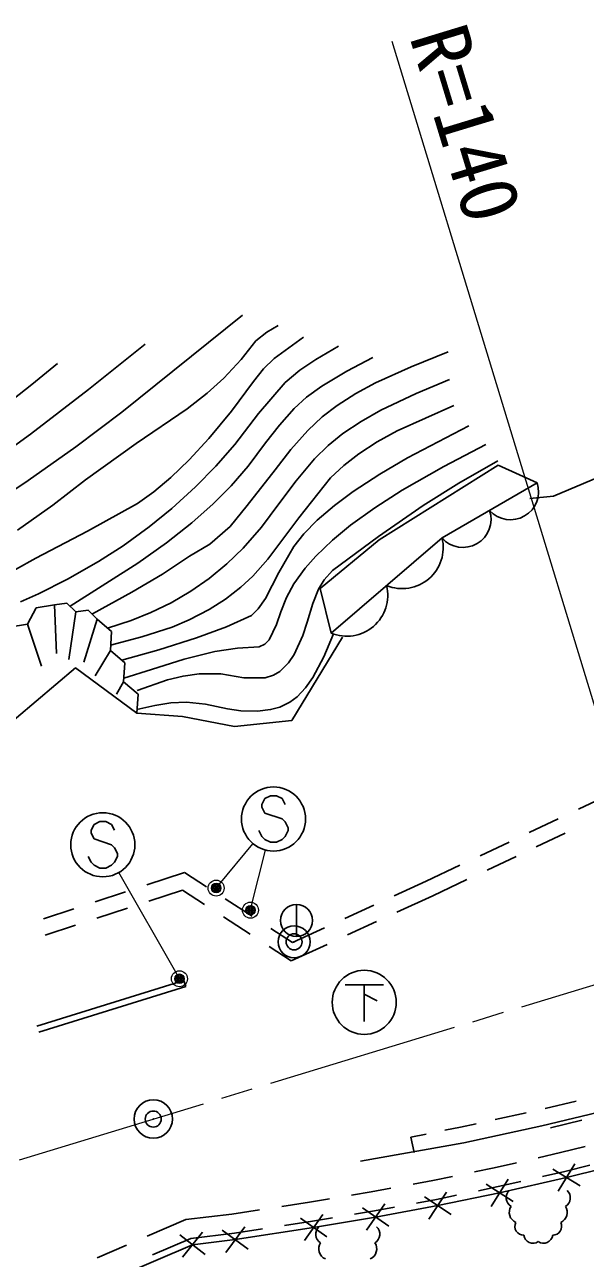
# Model space of a CAD drawing. Units: millimetres at full size, sheet at 1:1000; details may follow other scales. Extents: x 40000 to 680000, y 20000 to 380000.
# Drawn here: x 162839 to 180348, y 274768 to 313276 of the extents above; entities that cross this region are included whole.
import ezdxf
from ezdxf.enums import TextEntityAlignment as Align

# ---------------------------------------------------------------- set-up
doc = ezdxf.new("R2010")
doc.units = ezdxf.units.MM
doc.header["$LTSCALE"] = 1000
doc.header["$PDMODE"] = 32
doc.header["$PDSIZE"] = 500
doc.linetypes.add('CHAIN', pattern=[18.5, 12, -1.5, 3.5, -1.5])
for name, color, linetype, lineweight in [('M-BGD', 7, 'Continuous', 25), ('M-BGD-EXST', 7, 'Continuous', 25), ('M-BMK', 2, 'CHAIN', 13), ('M-BMK-SRVR', 3, 'Continuous', 25), ('M-STR-HTXT', 7, 'Continuous', 13), ('M-STR-STRC', 7, 'Continuous', 25)]:
    doc.layers.add(name, color=color, linetype=linetype, lineweight=lineweight)
doc.styles.add('ＭＳ ゴシック', font='')
doc.styles.get('ＭＳ ゴシック').set_extended_font_data('MS Gothic')

msp = doc.modelspace()

# ---------------------------------------------------------------- linework, layer by layer
at = {"layer": 'M-BGD'}
for p, q in [((179355, 298560), (183397, 300259)), ((177631, 299522), (173907, 297193)), ((178845, 298977), (177631, 299522)), ((179355, 298560), (178619, 298489)), ((173907, 297193), (172065, 295674)), ((172065, 295674), (172411, 294284)), ((162927, 294561), (163197, 295073)), ((163197, 295073), (163770, 295164)), ((163770, 295164), (164157, 295220)), ((163770, 295164), (163837, 293647)), ((164157, 295220), (164435, 294944)), ((164435, 294944), (164822, 295000)), ((164822, 295000), (165100, 294723)), ((164435, 294944), (164216, 293456)), ((165100, 294723), (164682, 293376)), ((165100, 294723), (165552, 294338)), ((162354, 294470), (162927, 294561)), ((162927, 294561), (163369, 293253)), ((165552, 294338), (165515, 293744)), ((171178, 291560), (172770, 294161)), ((165515, 293744), (165041, 292951)), ((165515, 293744), (165967, 293359)), ((160878, 290207), (164429, 293200)), ((164429, 293200), (166345, 291787)), ((165967, 293359), (165930, 292766)), ((165930, 292766), (165702, 292380)), ((165930, 292766), (166382, 292380)), ((166382, 292380), (166345, 291787)), ((166345, 291787), (167771, 291682)), ((167771, 291682), (169390, 291371)), ((169390, 291371), (171178, 291560)), ((181041, 289210), (180136, 288784)), ((179503, 288486), (178598, 288060)), ((177965, 287762), (177060, 287336)), ((179722, 288037), (178818, 287611)), ((178184, 287312), (177280, 286886)), ((176427, 287037), (175374, 286541)), ((167835, 286807), (166659, 286423)), ((168514, 286368), (167835, 286807)), ((175374, 286541), (174381, 286084)), ((176646, 286588), (175585, 286088)), ((165993, 286206), (165043, 285896)), ((167764, 286258), (166712, 285915)), ((168458, 285808), (167764, 286258)), ((169941, 285444), (169102, 285987)), ((171329, 285812), (171329, 284812)), ((173745, 285791), (172837, 285373)), ((175585, 286088), (174466, 285573)), ((164377, 285679), (163426, 285369)), ((166046, 285698), (165096, 285387)), ((169885, 284884), (169046, 285428)), ((164430, 285170), (163480, 284860)), ((171208, 284624), (170529, 285063)), ((172201, 285081), (171208, 284624)), ((173830, 285280), (172922, 284862)), ((171167, 284054), (170473, 284504)), ((172286, 284569), (171167, 284054)), ((163223, 282015), (167815, 283440)), ((167875, 283249), (167815, 283440)), ((163282, 281824), (167875, 283249)), ((180063, 279675), (179091, 279440)), ((178505, 279308), (177528, 279097)), ((176453, 278864), (175963, 278764)), ((176942, 278970), (176453, 278864)), ((176558, 278375), (178990, 278902)), ((180234, 279079), (179262, 278844)), ((175375, 278644), (174904, 278549)), ((174904, 278549), (174998, 278070)), ((173329, 277799), (176558, 278375)), ((178879, 277908), (179573, 278067)), ((179573, 278067), (180341, 278257)), ((177502, 277594), (178197, 277752)), ((180017, 277716), (179500, 276860)), ((179712, 277483), (180484, 277674)), ((175585, 277198), (176201, 277325)), ((176886, 277467), (177502, 277594)), ((179012, 277323), (179712, 277483)), ((179330, 277546), (180187, 277030)), ((173661, 276844), (174279, 276958)), ((174967, 277085), (175585, 277198)), ((177007, 276879), (177630, 277007)), ((177249, 277078), (178095, 276546)), ((177938, 277235), (177406, 276389)), ((177630, 277007), (178330, 277167)), ((170867, 276386), (171736, 276520)), ((171736, 276520), (172354, 276624)), ((173044, 276740), (173661, 276844)), ((175077, 276495), (175700, 276609)), ((175321, 276688), (176156, 276138)), ((176013, 276831), (175463, 275995)), ((175700, 276609), (176322, 276738)), ((167872, 275975), (169306, 276145)), ((169306, 276145), (170175, 276279)), ((172154, 276138), (171574, 275323)), ((173144, 276149), (173766, 276253)), ((173388, 276340), (174212, 275773)), ((174084, 276468), (173516, 275645)), ((173766, 276253), (174388, 276368)), ((167872, 275975), (166663, 275455)), ((169710, 275756), (169119, 274949)), ((170956, 275793), (171832, 275928)), ((171457, 276021), (172271, 275441)), ((171832, 275928), (172454, 276033)), ((168029, 275389), (166831, 274874)), ((167689, 275503), (168474, 274884)), ((168391, 275587), (167772, 274801)), ((168029, 275389), (169387, 275550)), ((169011, 275648), (169818, 275057)), ((169387, 275550), (170264, 275686)), ((166020, 275179), (165101, 274785))]:
    msp.add_line(p, q, dxfattribs=at)
for points in [[(169646, 304211), (165874, 301182), (164436, 300100), (162948, 299048), (161921, 298366), (160777, 297675), (160411, 297505), (159943, 297354), (159568, 297296), (159174, 297294), (158270, 297396), (157353, 297438), (156870, 297371), (156394, 297250), (155739, 297010), (155090, 296717), (153674, 296047)], [(170751, 303882), (170403, 303674), (170063, 303404), (169598, 302825), (169059, 302240), (168541, 301776), (167909, 301287), (166323, 300207), (164741, 299067), (163715, 298277), (162615, 297500)], [(162551, 296269), (163187, 296627), (164804, 297463), (166360, 298327), (166871, 298693), (167404, 299143), (167981, 299696), (168594, 300359), (169297, 301217), (169990, 302142), (170303, 302532), (170629, 302859), (171552, 303522)], [(166604, 303306), (164836, 301887), (163022, 300496), (161875, 299675), (160597, 298825), (160102, 298520), (159466, 298205), (159089, 298094), (158745, 298055), (157745, 298145), (156851, 298168), (156368, 298091), (155894, 297960), (155240, 297710), (154500, 297362), (153576, 296903), (152637, 296500), (151633, 296216), (150502, 295834), (149679, 295469), (148781, 295014), (147942, 294558)], [(162704, 295265), (163267, 295508), (164175, 295964), (165148, 296517), (165914, 297011), (166731, 297602), (167433, 298172), (168176, 298847), (168807, 299493), (169402, 300174), (170142, 301138), (170976, 302111), (171436, 302488), (171935, 302824), (172639, 303242)], [(176063, 303060), (174911, 302600), (173798, 302095), (173181, 301762), (172597, 301389), (172129, 301031), (171678, 300613), (171155, 300016), (170667, 299378), (169788, 298265)], [(161818, 301065), (163063, 302045), (163868, 302697)], [(173707, 302892), (172898, 302464), (172123, 301996), (171644, 301644), (171255, 301294), (170793, 300776), (170364, 300219), (169817, 299497), (169287, 298883), (168727, 298318), (168057, 297722), (167272, 297104), (166369, 296464), (164260, 295124)], [(176109, 302197), (175062, 301759), (173958, 301238), (173349, 300894), (172776, 300510), (172319, 300142), (171893, 299724), (171321, 299041), (170780, 298317), (170231, 297591), (169663, 296935), (169153, 296443), (168605, 295993), (168024, 295589), (167414, 295231), (166780, 294923), (166162, 294678), (165426, 294443)], [(165524, 293906), (166494, 294164), (167445, 294474), (167981, 294696), (168605, 295019), (169114, 295344), (169590, 295713), (169969, 296065), (170438, 296588), (171401, 297885), (172395, 299128), (172806, 299519), (173270, 299882), (173851, 300258), (174467, 300595), (176237, 301392)], [(165869, 293442), (167028, 293758), (168205, 294136), (169144, 294480), (169927, 294829), (170135, 295042), (170363, 295366), (170774, 296180), (171241, 296987), (171553, 297379), (171974, 297811), (172512, 298272), (173093, 298700), (173935, 299250), (174800, 299753), (176712, 300752)], [(177239, 300172), (175927, 299485), (174626, 298746), (173771, 298199), (173013, 297652), (172449, 297189), (171929, 296688), (171595, 296307), (171249, 295822), (171015, 295394), (170838, 294948), (170706, 294555), (170475, 294074), (170340, 293935), (170159, 293852), (169481, 293812), (168782, 293714), (167823, 293468), (166796, 293151), (165940, 292873)], [(177611, 299663), (176394, 298960), (175289, 298264), (173884, 297303), (172451, 296242), (172197, 295943), (172020, 295653), (171837, 295207), (171663, 294625), (171525, 294208), (171251, 293616), (171079, 293358), (170808, 293084), (170615, 292967), (170355, 292888), (169681, 292892)], [(172411, 294284), (175874, 297254), (178845, 298977)], [(167983, 296683), (168618, 297064), (169255, 297613), (169788, 298265)], [(167983, 296683), (167145, 296129), (166185, 295562), (164962, 294889)], [(172482, 294260), (172183, 293548), (171842, 292895), (171613, 292571), (171347, 292296), (171121, 292130), (170804, 291977), (170519, 291897), (170115, 291845), (169595, 291858), (169169, 291922), (168483, 292068), (167894, 292133), (167402, 292105), (166905, 292023), (166345, 291899)], [(168285, 293011), (167786, 292943), (167302, 292822), (166348, 292490)], [(168285, 293011), (168961, 293013), (169681, 292892)], [(163505, 273232), (168081, 275194), (169415, 275352), (171864, 275731), (173800, 276056), (175738, 276413), (177672, 276812), (179759, 277288), (181984, 277840), (183896, 278331), (185789, 278837), (187708, 279377), (189582, 279941), (194289, 281537)], [(187929, 281259), (184977, 280410), (181985, 279626), (178990, 278902)]]:
    msp.add_lwpolyline(points, dxfattribs=at)
for centre in [(171329, 285312), (171253, 284647)]:
    msp.add_circle(centre, 500, dxfattribs=at)
for centre, radius, start, end in [((178013, 298699), 877, 221.7382, 18.4893), ((176528, 297837), 877, 221.7382, 18.4893), ((174631, 296951), 1279, 247.5339, 13.6946), ((172900, 295466), 1279, 247.5339, 13.6946), ((178194, 276658), 316, 132.9454, 238.4758), ((179564, 276658), 316, 301.5242, 47.0546), ((178314, 276202), 341, 146.7295, 246.669), ((179444, 276202), 341, 293.331, 33.2705), ((172244, 275520), 316, 132.9454, 238.4758), ((173614, 275520), 316, 301.5242, 47.0546), ((178424, 275764), 275, 152.9691, 271.0416), ((179334, 275764), 275, 268.9584, 27.0309), ((178716, 275528), 290, 187.797, 304.278), ((179044, 275524), 287, 234.9263, 352.9987), ((172364, 275064), 341, 146.7295, 246.669), ((173494, 275064), 341, 293.331, 33.2705)]:
    msp.add_arc(centre, radius, start, end, dxfattribs=at)
msp.add_point((171253, 284647), dxfattribs=at)
at = {"layer": 'M-BGD-EXST'}
for p, q in [((172844, 283309), (174044, 283309)), ((173444, 283309), (173444, 282159)), ((173444, 283009), (173844, 282809))]:
    msp.add_line(p, q, dxfattribs=at)
msp.add_circle((173444, 282759), 1000, dxfattribs=at)
at = {"layer": 'M-BMK'}
for p, q in [((178368, 282621), (183059, 284050)), ((176837, 282155), (177794, 282447)), ((170523, 280233), (176263, 281981)), ((168993, 279766), (169949, 280058)), ((162679, 277844), (168419, 279592))]:
    msp.add_line(p, q, dxfattribs=at)
at = {"layer": 'M-BMK-SRVR'}
msp.add_circle((166856, 279116), 600, dxfattribs=at)
msp.add_point((166856, 279116), dxfattribs=at)
at = {"layer": 'M-STR-HTXT'}
for p, q in [((183059, 284050), (174319, 312749)), ((168914, 286441), (169965, 287706)), ((169928, 285781), (170364, 287509)), ((167599, 283625), (165777, 286808))]:
    msp.add_line(p, q, dxfattribs=at)
for centre, radius in [((168819, 286326), 150), ((168819, 286326), 120), ((168819, 286326), 90), ((168819, 286326), 60), ((168819, 286326), 30), ((168819, 286326), 20), ((169891, 285636), 150), ((169891, 285636), 120), ((169891, 285636), 90), ((169891, 285636), 60), ((169891, 285636), 30), ((169891, 285636), 20), ((167674, 283494), 150), ((167674, 283494), 120), ((167674, 283494), 90), ((167674, 283494), 60), ((167674, 283494), 30), ((167674, 283494), 20)]:
    msp.add_circle(centre, radius, dxfattribs=at)
for p in [(168819, 286326), (169891, 285636), (167674, 283494)]:
    msp.add_point(p, dxfattribs=at)
at = {"layer": 'M-STR-STRC'}
for p, q in [((170519, 289209), (170337, 289118)), ((170701, 289209), (170519, 289209)), ((170883, 289118), (170701, 289209)), ((170337, 289118), (170246, 288937)), ((170246, 288937), (170246, 288846)), ((170246, 288846), (170337, 288664)), ((170974, 288937), (170883, 289118)), ((170337, 288664), (170883, 288482)), ((170883, 288482), (170974, 288391)), ((165007, 288313), (164916, 288131)), ((164916, 288131), (164916, 288041)), ((165189, 288404), (165007, 288313)), ((165371, 288404), (165189, 288404)), ((165552, 288313), (165371, 288404)), ((165643, 288131), (165552, 288313)), ((170246, 287937), (170156, 288118)), ((170974, 288391), (171065, 288209)), ((171065, 288118), (170974, 287937)), ((171065, 288209), (171065, 288118)), ((164916, 288041), (165007, 287859)), ((165007, 287859), (165552, 287677)), ((165552, 287677), (165643, 287586)), ((170337, 287846), (170246, 287937)), ((170519, 287755), (170337, 287846)), ((170701, 287755), (170519, 287755)), ((170883, 287846), (170701, 287755)), ((170974, 287937), (170883, 287846)), ((164916, 287131), (164825, 287313)), ((165643, 287586), (165734, 287404)), ((165734, 287313), (165643, 287131)), ((165734, 287404), (165734, 287313)), ((165007, 287041), (164916, 287131)), ((165189, 286950), (165007, 287041)), ((165371, 286950), (165189, 286950)), ((165552, 287041), (165371, 286950)), ((165643, 287131), (165552, 287041))]:
    msp.add_line(p, q, dxfattribs=at)
for centre in [(170610, 288482), (165280, 287677)]:
    msp.add_circle(centre, 1000, dxfattribs=at)

# ---------------------------------------------------------------- texts
at = {"layer": 'M-STR-HTXT', "style": 'ＭＳ ゴシック'}
msp.add_text('R=140', height=1833, rotation=286.938, dxfattribs=at).set_placement((174319, 312749), align=Align.BOTTOM_LEFT)

doc.saveas('drawing.dxf')
